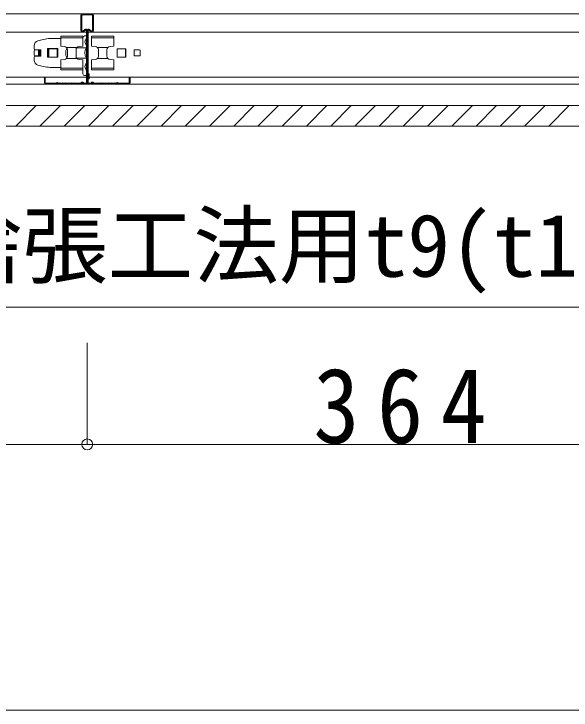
# Model space of a CAD drawing. Units: millimetres at full size, sheet at 1:20; details may follow other scales. Extents: x -4155 to 4045, y -2866 to 2834.
# Drawn here: x 2224.5 to 2549.7, y 543 to 949.5 of the extents above; entities that cross this region are included whole.
import ezdxf
from ezdxf.enums import TextEntityAlignment as Align

# ---------------------------------------------------------------- set-up
doc = ezdxf.new("R2010")
doc.units = ezdxf.units.MM
doc.header["$LTSCALE"] = 20
for name, color, linetype, lineweight in [('1-0_断面', 7, 'Continuous', 9), ('1-1_寸法', 7, 'Continuous', 9), ('1-2_文字', 7, 'Continuous', 9), ('1-3_ＤＨクロス', 7, 'Continuous', 9)]:
    doc.layers.add(name, color=color, linetype=linetype, lineweight=lineweight)
doc.styles.add('ＭＳ ゴシック', font='')
doc.styles.get('ＭＳ ゴシック').set_extended_font_data('MS Gothic')

msp = doc.modelspace()

# ---------------------------------------------------------------- linework, layer by layer
at = {"layer": '1-0_断面'}
for p, q in [((2604.26, 949.49), (1738.26, 949.49)), ((1738.26, 938.89), (2604.26, 938.89)), ((2247.67, 935.19), (2251.76, 935.19)), ((2251.76, 930.69), (2251.76, 936.52)), ((2264.76, 936.52), (2251.76, 936.52)), ((2264.76, 935.49), (2251.76, 935.49)), ((2264.76, 930.69), (2264.76, 936.52)), ((2265.76, 936.69), (2266.76, 936.69)), ((2269.76, 936.52), (2269.76, 930.69)), ((2269.76, 936.52), (2282.76, 936.52)), ((2269.76, 935.49), (2282.76, 935.49)), ((2238.48, 933.78), (2239.9, 934.16)), ((2236.26, 930.89), (2236.26, 929.29)), ((2236.26, 927.94), (2236.26, 925.44)), ((2236.76, 928.44), (2239.76, 928.44)), ((2237.06, 928.49), (2240.26, 928.49)), ((2238.76, 928.44), (2238.76, 924.94)), ((2239.26, 928.44), (2239.26, 924.94)), ((2239.76, 928.44), (2239.76, 924.94)), ((2240.26, 928.49), (2240.26, 924.89)), ((2244.16, 929.24), (2244.66, 929.24)), ((2244.16, 924.14), (2244.16, 929.24)), ((2244.65, 929.19), (2244.65, 924.19)), ((2249.76, 929.19), (2244.65, 929.19)), ((2244.66, 929.24), (2244.66, 924.14)), ((2250.16, 929.24), (2244.66, 929.24)), ((2244.87, 929.19), (2244.87, 924.19)), ((2249.76, 924.19), (2249.76, 929.19)), ((2250.16, 924.14), (2250.16, 929.24)), ((2251.76, 930.69), (2253.93, 930.5)), ((2254.76, 927.69), (2254.76, 925.69)), ((2261.39, 929.96), (2255.13, 929.96)), ((2255.76, 928.5), (2255.76, 924.87)), ((2260.76, 928.5), (2260.76, 924.87)), ((2261.14, 929.69), (2266.76, 929.69)), ((2264.76, 930.69), (2262.58, 930.5)), ((2269.76, 930.69), (2271.93, 930.5)), ((2273.13, 929.96), (2279.39, 929.96)), ((2273.76, 928.5), (2273.76, 924.87)), ((2278.76, 928.5), (2278.76, 924.87)), ((2284.76, 924.19), (2284.76, 929.19)), ((2284.76, 929.19), (2289.86, 929.19)), ((2289.64, 929.19), (2289.64, 924.19)), ((2289.76, 929.19), (2289.76, 924.19)), ((2289.86, 929.19), (2289.86, 924.19)), ((2297.76, 928.44), (2294.76, 928.44)), ((2294.76, 928.44), (2294.76, 924.94)), ((2298.26, 927.94), (2298.26, 925.44)), ((2236.26, 922.49), (2236.26, 924.09)), ((2236.76, 924.94), (2239.76, 924.94)), ((2237.06, 924.89), (2240.26, 924.89)), ((2244.66, 924.14), (2244.16, 924.14)), ((2244.65, 924.19), (2249.76, 924.19)), ((2244.66, 924.14), (2250.16, 924.14)), ((2251.76, 922.69), (2253.93, 922.88)), ((2261.39, 923.41), (2255.13, 923.41)), ((2261.14, 923.69), (2266.76, 923.69)), ((2264.76, 922.69), (2262.58, 922.88)), ((2269.76, 922.69), (2271.93, 922.88)), ((2273.13, 923.41), (2279.39, 923.41)), ((2289.86, 924.19), (2284.76, 924.19)), ((2297.76, 924.94), (2294.76, 924.94)), ((2238.48, 919.59), (2239.9, 919.21)), ((2251.76, 922.69), (2251.76, 916.86)), ((2264.76, 922.69), (2264.76, 916.86)), ((2269.76, 922.69), (2269.76, 916.86)), ((2247.67, 918.19), (2251.76, 918.19)), ((2264.76, 917.89), (2251.76, 917.89)), ((2264.76, 916.86), (2251.76, 916.86)), ((2264.76, 918.19), (2264.76, 914.49)), ((2269.76, 917.89), (2282.76, 917.89)), ((2269.76, 916.86), (2282.76, 916.86)), ((3573.35, 912.49), (-149.9, 912.49)), ((2265.76, 913.49), (2266.76, 913.49)), ((2266.76, 914.59), (2268.46, 914.59)), ((1721.26, 908.49), (3573.35, 908.49)), ((-149.9, 895.99), (3573.35, 895.99)), ((2225.54, 883.99), (2237.54, 895.99)), ((2239.68, 883.99), (2251.68, 895.99)), ((2253.82, 883.99), (2265.82, 895.99)), ((2267.96, 883.99), (2279.96, 895.99)), ((2282.11, 883.99), (2294.11, 895.99)), ((2296.25, 883.99), (2308.25, 895.99)), ((2310.39, 883.99), (2322.39, 895.99)), ((2324.53, 883.99), (2336.53, 895.99)), ((2338.68, 883.99), (2350.68, 895.99)), ((2352.82, 883.99), (2364.82, 895.99)), ((2366.96, 883.99), (2378.96, 895.99)), ((2381.1, 883.99), (2393.1, 895.99)), ((2395.24, 883.99), (2407.24, 895.99)), ((2409.39, 883.99), (2421.39, 895.99)), ((2423.53, 883.99), (2435.53, 895.99)), ((2437.67, 883.99), (2449.67, 895.99)), ((2451.81, 883.99), (2463.81, 895.99)), ((2465.95, 883.99), (2477.95, 895.99)), ((2480.1, 883.99), (2492.1, 895.99)), ((2494.24, 883.99), (2506.24, 895.99)), ((2508.38, 883.99), (2520.38, 895.99)), ((2522.52, 883.99), (2534.52, 895.99)), ((2536.67, 883.99), (2548.67, 895.99)), ((-149.9, 883.99), (3573.35, 883.99))]:
    msp.add_line(p, q, dxfattribs=at)
for points in [[(2282.76, 936.52), (2282.76, 930.69), (2280.58, 930.5)], [(2282.76, 916.86), (2282.76, 922.69), (2280.58, 922.88)], [(2266.76, 911.59), (2268.46, 911.59), (2268.46, 914.59)]]:
    msp.add_lwpolyline(points, dxfattribs=at)
for centre, radius, start, end in [((2247.67, 905.19), 30, 90, 105), ((2265.76, 935.69), 1, 90, 180), ((2268.86, 933.19), 2.9, 136.3972, 223.6028), ((2239.26, 930.89), 3, 105, 180), ((2237.06, 929.29), 0.8, 180, 270), ((2236.76, 927.94), 0.5, 90, 180), ((2253.76, 928.5), 2, 0, 85), ((2256.76, 927.69), 2, 125.7767, 180), ((2262.76, 928.5), 2, 95, 180), ((2271.98, 926.69), 6.03, 150.1372, 209.8628), ((2271.76, 928.5), 2, 0, 85), ((2280.76, 928.5), 2, 95, 180), ((2297.76, 927.94), 0.5, 0, 90), ((2236.76, 925.44), 0.5, 180, 270), ((2237.06, 924.09), 0.8, 90, 180), ((2253.76, 924.87), 2, 275, 0), ((2256.76, 925.69), 2, 180, 234.2233), ((2262.76, 924.87), 2, 180, 265), ((2271.76, 924.87), 2, 275, 0), ((2280.76, 924.87), 2, 180, 265), ((2297.76, 925.44), 0.5, 270, 0), ((2239.26, 922.49), 3, 180, 255), ((2247.67, 948.19), 30, 255, 270), ((2268.86, 918.69), 2.9, 136.3972, 223.6028), ((2265.76, 914.49), 1, 180, 270)]:
    msp.add_arc(centre, radius, start, end, dxfattribs=at)
at = {"layer": '1-1_寸法'}
for p, q in [((2267.26, 698.11), (2267.26, 757.49)), ((1721.26, 542.96), (2621.26, 542.96))]:
    msp.add_line(p, q, dxfattribs=at)
msp.add_lwpolyline([(1903.26, 698.11), (2267.26, 698.11), (2631.26, 698.11)], dxfattribs=at)
msp.add_circle((2267.26, 698.11), 3.19, dxfattribs=at)
at = {"layer": '1-2_文字'}
msp.add_line((3334.87, 778.15), (1871.08, 778.15), dxfattribs=at)
at = {"layer": '1-3_ＤＨクロス'}
for p, q in [((2263.61, 948.49), (2263.61, 939.89)), ((2264.11, 939.89), (2264.11, 948.49)), ((2264.61, 949.49), (2269.91, 949.49)), ((2264.61, 948.99), (2269.91, 948.99)), ((2270.41, 939.89), (2270.41, 948.49)), ((2270.91, 948.49), (2270.91, 939.89)), ((2264.98, 939.55), (2265.72, 940.29)), ((2265.31, 939.18), (2266.07, 939.94)), ((2266.76, 939.66), (2266.76, 909.49)), ((2267.26, 939.66), (2267.26, 909.49)), ((2267.76, 939.66), (2267.76, 909.49)), ((2269.2, 939.18), (2268.44, 939.94)), ((2269.53, 939.55), (2268.79, 940.29)), ((2267.26, 938.62), (2267.26, 909.49)), ((2242.26, 912.49), (2242.76, 912.49)), ((2242.26, 909.49), (2242.26, 912.49)), ((2242.76, 912.49), (2242.76, 909.49)), ((2292.26, 912.49), (2291.76, 912.49)), ((2291.76, 912.49), (2291.76, 909.49)), ((2292.26, 909.49), (2292.26, 912.49)), ((2243.26, 908.99), (2248.98, 908.99)), ((2243.26, 908.49), (2248.98, 908.49)), ((2249.26, 909.18), (2249.12, 909.05)), ((2249.61, 908.83), (2249.48, 908.69)), ((2249.9, 908.83), (2250.03, 908.69)), ((2250.39, 909.05), (2250.25, 909.18)), ((2250.69, 908.99), (2250.53, 908.99)), ((2250.69, 908.49), (2250.53, 908.49)), ((2251.82, 908.99), (2252.39, 908.99)), ((2251.82, 908.49), (2252.39, 908.49)), ((2253.52, 908.99), (2254.09, 908.99)), ((2254.09, 908.49), (2253.52, 908.49)), ((2255.22, 908.99), (2255.79, 908.99)), ((2255.79, 908.49), (2255.22, 908.49)), ((2256.92, 908.99), (2257.49, 908.99)), ((2256.92, 908.49), (2257.49, 908.49)), ((2258.62, 908.99), (2259.19, 908.99)), ((2259.19, 908.49), (2258.62, 908.49)), ((2263.2, 908.99), (2260.32, 908.99)), ((2260.32, 908.49), (2263.19, 908.49)), ((2263.51, 909.13), (2263.67, 909.32)), ((2264.05, 908.99), (2263.89, 908.81)), ((2264.66, 908.99), (2264.82, 908.81)), ((2265.2, 909.13), (2265.04, 909.32)), ((2266.26, 908.99), (2265.51, 908.99)), ((2265.51, 908.49), (2266.26, 908.49)), ((2268.26, 908.99), (2269, 908.99)), ((2269, 908.49), (2268.26, 908.49)), ((2269.31, 909.13), (2269.47, 909.32)), ((2269.85, 908.99), (2269.69, 908.81)), ((2270.46, 908.99), (2270.62, 908.81)), ((2271, 909.13), (2270.84, 909.32)), ((2271.31, 908.99), (2274.19, 908.99)), ((2274.19, 908.49), (2271.32, 908.49)), ((2275.89, 908.99), (2275.32, 908.99)), ((2275.32, 908.49), (2275.89, 908.49)), ((2277.59, 908.99), (2277.02, 908.99)), ((2277.02, 908.49), (2277.59, 908.49)), ((2279.29, 908.99), (2278.72, 908.99)), ((2278.72, 908.49), (2279.29, 908.49)), ((2280.99, 908.99), (2280.42, 908.99)), ((2280.42, 908.49), (2280.99, 908.49)), ((2282.69, 908.99), (2282.12, 908.99)), ((2282.12, 908.49), (2282.69, 908.49)), ((2283.82, 908.99), (2283.98, 908.99)), ((2283.82, 908.49), (2283.98, 908.49)), ((2284.12, 909.05), (2284.26, 909.18)), ((2284.61, 908.83), (2284.48, 908.69)), ((2284.9, 908.83), (2285.03, 908.69)), ((2285.25, 909.18), (2285.39, 909.05)), ((2291.26, 908.99), (2285.53, 908.99)), ((2291.26, 908.49), (2285.53, 908.49))]:
    msp.add_line(p, q, dxfattribs=at)
for centre, radius, start, end in [((2264.61, 948.49), 1, 90, 180), ((2264.61, 948.49), 0.5, 90, 180), ((2269.91, 948.49), 1, 0, 90), ((2269.91, 948.49), 0.5, 0, 90), ((2264.61, 939.89), 1, 180, 315), ((2264.61, 939.89), 0.5, 180, 317.848), ((2266.36, 939.66), 0.9, 0, 135), ((2266.36, 939.66), 0.4, 0, 135), ((2268.16, 939.66), 0.9, 45, 180), ((2268.16, 939.66), 0.4, 45, 180), ((2269.91, 939.89), 1, 225, 0), ((2269.91, 939.89), 0.5, 222.152, 0), ((2243.26, 909.49), 1, 180, 270), ((2243.26, 909.49), 0.5, 180, 270), ((2248.98, 909.19), 0.2, 270, 315), ((2248.98, 909.19), 0.7, 270, 315), ((2249.76, 908.69), 0.7, 45, 135), ((2249.76, 908.69), 0.2, 45, 135), ((2250.53, 909.19), 0.7, 225, 270), ((2250.53, 909.19), 0.2, 225, 270), ((2250.69, 909.19), 0.2, 270, 308.9424), ((2250.69, 909.19), 0.7, 270, 308.9424), ((2251.26, 908.49), 0.7, 51.0576, 128.9424), ((2251.26, 908.49), 0.2, 53.1301, 128.9424), ((2251.82, 909.19), 0.7, 231.0576, 270), ((2251.82, 909.19), 0.2, 231.0576, 270), ((2252.39, 909.19), 0.2, 270, 308.9424), ((2252.39, 909.19), 0.7, 270, 308.9424), ((2252.96, 908.49), 0.7, 51.0576, 128.9424), ((2252.96, 908.49), 0.2, 51.0576, 126.8699), ((2253.52, 909.19), 0.7, 231.0576, 270), ((2253.52, 909.19), 0.2, 231.0576, 270), ((2254.09, 909.19), 0.2, 270, 308.9424), ((2254.09, 909.19), 0.7, 270, 308.9424), ((2254.66, 908.49), 0.7, 51.0576, 128.9424), ((2254.66, 908.49), 0.2, 51.0576, 126.8699), ((2255.22, 909.19), 0.7, 231.0576, 270), ((2255.22, 909.19), 0.2, 231.0576, 270), ((2255.79, 909.19), 0.2, 270, 308.9424), ((2255.79, 909.19), 0.7, 270, 308.9424), ((2256.36, 908.49), 0.7, 51.0576, 128.9424), ((2256.36, 908.49), 0.2, 51.0576, 126.8699), ((2256.92, 909.19), 0.7, 231.0576, 270), ((2256.92, 909.19), 0.2, 231.0576, 270), ((2257.49, 909.19), 0.2, 270, 308.9424), ((2257.49, 909.19), 0.7, 270, 308.9424), ((2258.06, 908.49), 0.7, 51.0576, 128.9424), ((2258.06, 908.49), 0.2, 51.0576, 126.8699), ((2258.62, 909.19), 0.7, 231.0576, 270), ((2258.62, 909.19), 0.2, 231.0576, 270), ((2259.19, 909.19), 0.2, 270, 308.9424), ((2259.19, 909.19), 0.7, 270, 308.9424), ((2259.76, 908.49), 0.7, 51.0576, 128.9424), ((2259.76, 908.49), 0.2, 51.0576, 126.8699), ((2260.32, 909.19), 0.7, 231.0576, 270), ((2260.32, 909.19), 0.2, 231.0576, 270), ((2263.2, 909.39), 0.4, 270, 320), ((2263.2, 909.39), 0.9, 270, 320), ((2264.36, 908.74), 0.9, 40, 140), ((2264.36, 908.74), 0.4, 40, 140), ((2265.51, 909.39), 0.9, 220, 270), ((2265.51, 909.39), 0.4, 220, 270), ((2266.26, 909.49), 1, 270, 0), ((2266.26, 909.49), 0.5, 270, 0), ((2268.26, 909.49), 1, 180, 270), ((2268.26, 909.49), 0.5, 180, 270), ((2269, 909.39), 0.4, 270, 320), ((2269, 909.39), 0.9, 270, 320), ((2270.16, 908.74), 0.9, 40, 140), ((2270.16, 908.74), 0.4, 40, 140), ((2271.31, 909.39), 0.9, 220, 270), ((2271.31, 909.39), 0.4, 220, 270), ((2274.19, 909.19), 0.2, 270, 308.9424), ((2274.19, 909.19), 0.7, 270, 308.9424), ((2274.76, 908.49), 0.7, 51.0576, 128.9424), ((2274.76, 908.49), 0.2, 53.1301, 128.9424), ((2275.32, 909.19), 0.7, 231.0576, 270), ((2275.32, 909.19), 0.2, 231.0576, 270), ((2275.89, 909.19), 0.2, 270, 308.9424), ((2275.89, 909.19), 0.7, 270, 308.9424), ((2276.46, 908.49), 0.7, 51.0576, 128.9424), ((2276.46, 908.49), 0.2, 53.1301, 128.9424), ((2277.02, 909.19), 0.7, 231.0576, 270), ((2277.02, 909.19), 0.2, 231.0576, 270), ((2277.59, 909.19), 0.2, 270, 308.9424), ((2277.59, 909.19), 0.7, 270, 308.9424), ((2278.16, 908.49), 0.7, 51.0576, 128.9424), ((2278.16, 908.49), 0.2, 53.1301, 128.9424), ((2278.72, 909.19), 0.7, 231.0576, 270), ((2278.72, 909.19), 0.2, 231.0576, 270), ((2279.29, 909.19), 0.2, 270, 308.9424), ((2279.29, 909.19), 0.7, 270, 308.9424), ((2279.86, 908.49), 0.7, 51.0576, 128.9424), ((2279.86, 908.49), 0.2, 53.1301, 128.9424), ((2280.42, 909.19), 0.7, 231.0576, 270), ((2280.42, 909.19), 0.2, 231.0576, 270), ((2280.99, 909.19), 0.2, 270, 308.9424), ((2280.99, 909.19), 0.7, 270, 308.9424), ((2281.56, 908.49), 0.7, 51.0576, 128.9424), ((2281.56, 908.49), 0.2, 53.1301, 128.9424), ((2282.12, 909.19), 0.7, 231.0576, 270), ((2282.12, 909.19), 0.2, 231.0576, 270), ((2282.69, 909.19), 0.2, 270, 308.9424), ((2282.69, 909.19), 0.7, 270, 308.9424), ((2283.26, 908.49), 0.7, 51.0576, 128.9424), ((2283.26, 908.49), 0.2, 51.0576, 126.8699), ((2283.82, 909.19), 0.7, 231.0576, 270), ((2283.82, 909.19), 0.2, 231.0576, 270), ((2283.98, 909.19), 0.2, 270, 315), ((2283.98, 909.19), 0.7, 270, 315), ((2284.76, 908.69), 0.7, 45, 135), ((2284.76, 908.69), 0.2, 45, 135), ((2285.53, 909.19), 0.7, 225, 270), ((2285.53, 909.19), 0.2, 225, 270), ((2291.26, 909.49), 1, 270, 0), ((2291.26, 909.49), 0.5, 270, 0)]:
    msp.add_arc(centre, radius, start, end, dxfattribs=at)

# ---------------------------------------------------------------- texts
at = {"layer": '1-1_寸法', "insert": (2399.26, 698.11), "char_height": 43.99, "attachment_point": 7, "style": 'ＭＳ ゴシック'}
msp.add_mtext('\\T1.38;\\W0.9;364', dxfattribs=at)
at = {"layer": '1-2_文字', "style": 'ＭＳ ゴシック'}
msp.add_text('ダイロートン捨張工法用t9(t12)＋捨張用石膏ボードt9.5(t12.5)', height=36.66, dxfattribs=at).set_placement((1879.15, 785.02), align=Align.BOTTOM_LEFT)

doc.saveas('drawing.dxf')
